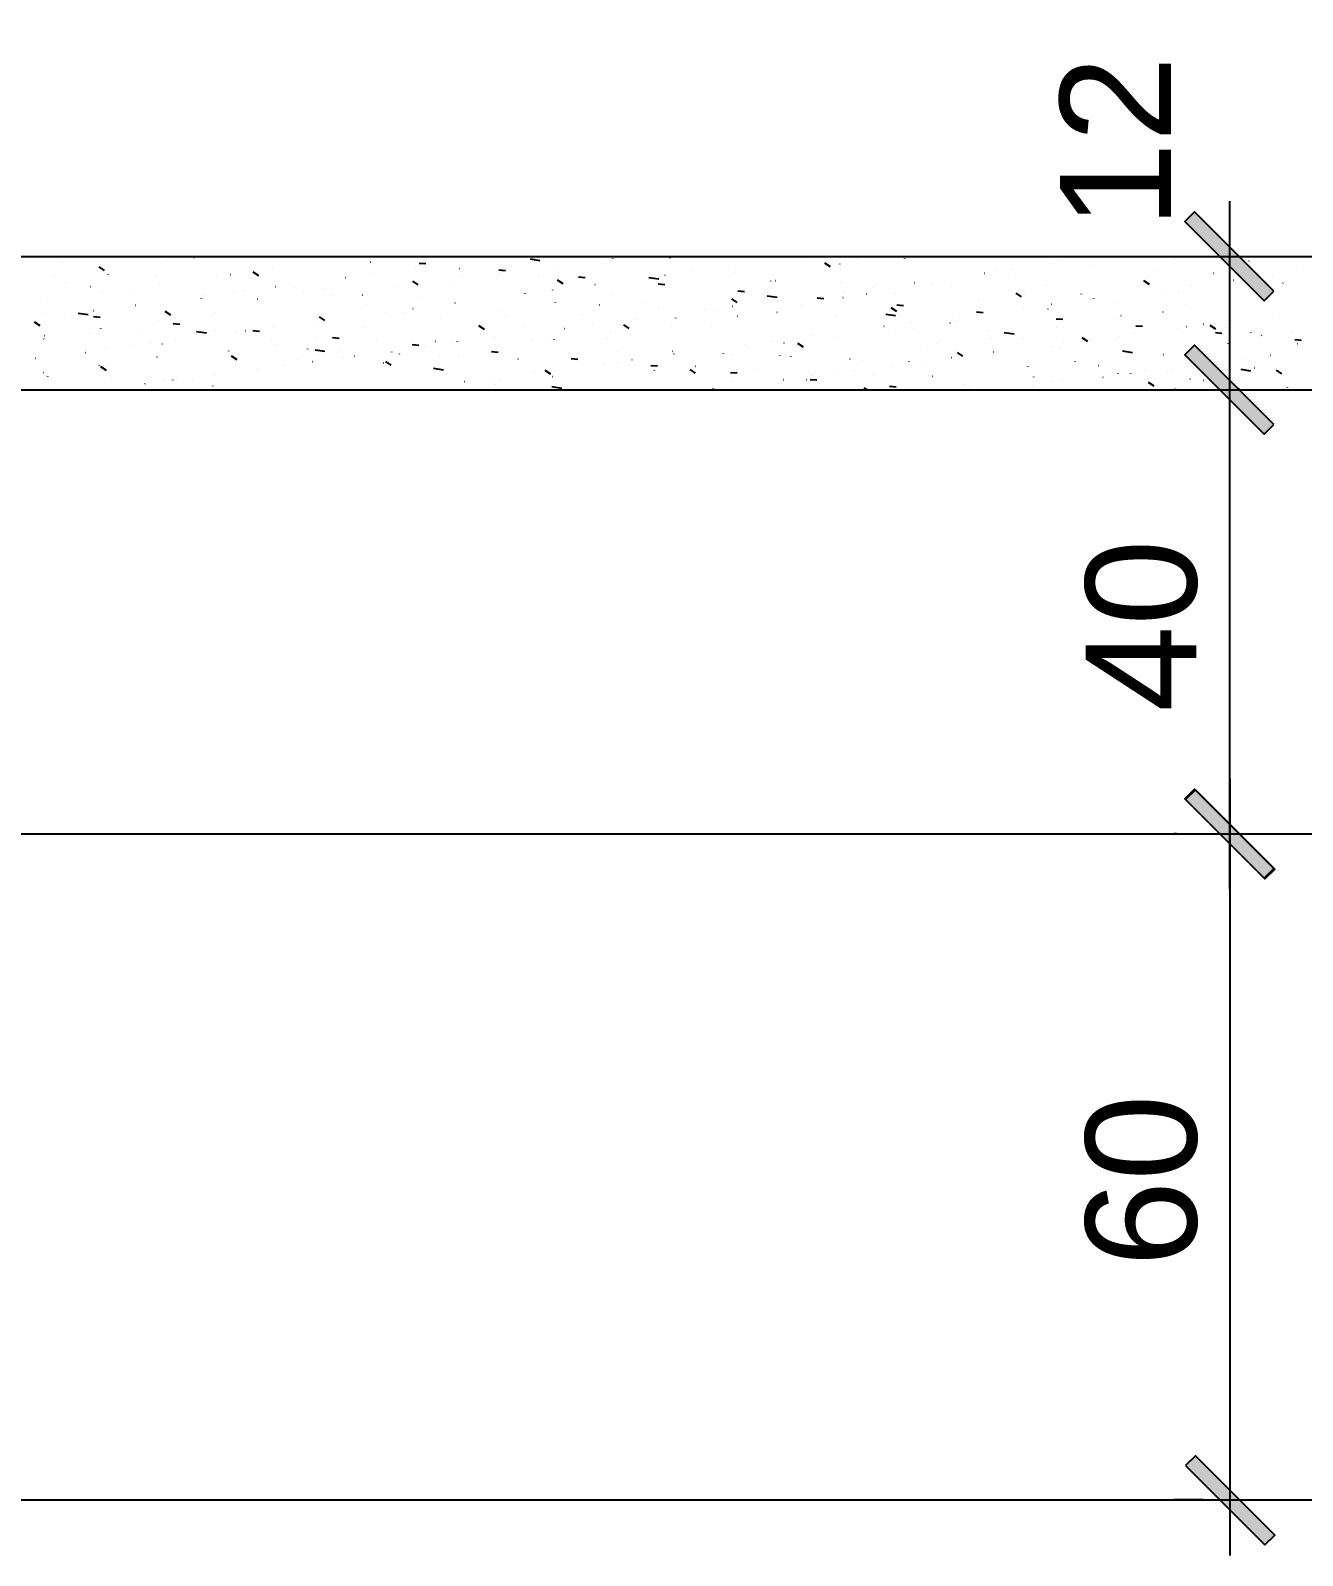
# Model space of a CAD drawing. Extents: x -1789 to 4156, y -3064 to 1391.
# Drawn here: x 1007.5 to 1122.1, y -2836.1 to -2698.7 of the extents above; entities that cross this region are included whole.
import ezdxf

# ---------------------------------------------------------------- set-up
doc = ezdxf.new("R2010")
doc.units = 0
for name, color, linetype in [('1', 1, 'CONTINUOUS'), ('2', 2, 'CONTINUOUS'), ('3', 3, 'CONTINUOUS'), ('8', 8, 'CONTINUOUS'), ('9', 254, 'CONTINUOUS')]:
    doc.layers.add(name, color=color, linetype=linetype)
doc.styles.add('TQS_ARIAL', font='arial.ttf')

msp = doc.modelspace()

# ---------------------------------------------------------------- linework, layer by layer
at = {"layer": '1', "linetype": 'Continuous'}
for p, q in [((1115.5608, -2736.0568), (1115.5608, -2714.0568)), ((1110.7344, -2719.0568), (1110.5608, -2719.0568)), ((1115.5608, -2776.0568), (1115.5608, -2726.0568)), ((1110.7344, -2731.0568), (1110.5608, -2731.0568)), ((1116.6016, -2731.0568), (1120.5608, -2731.0568)), ((1115.5608, -2766.0568), (1115.5608, -2836.0568)), ((1110.7472, -2771.0568), (1110.5608, -2771.0568)), ((1115.7472, -2771.0568), (1120.5608, -2771.0568)), ((1113.19745, -2831.0568), (1110.5608, -2831.0568))]:
    msp.add_line(p, q, dxfattribs=at)
for points in [[(1119.53885, -2722.15095), (1112.39355, -2715.00565), (1111.5097, -2715.88955), (1118.65495, -2723.0348), (1119.53885, -2722.15095)], [(1119.53885, -2734.15095), (1112.39355, -2727.00565), (1111.5097, -2727.88955), (1118.65495, -2735.0348), (1119.53885, -2734.15095)], [(1119.53885, -2734.15095), (1112.39355, -2727.00565), (1111.5097, -2727.88955), (1118.65495, -2735.0348), (1119.53885, -2734.15095)], [(1119.53885, -2774.15095), (1112.39355, -2767.00565), (1111.5097, -2767.88955), (1118.65495, -2775.0348), (1119.53885, -2774.15095)], [(1111.5828, -2767.96265), (1118.72805, -2775.1079), (1119.61195, -2774.22405), (1112.46665, -2767.07875), (1111.5828, -2767.96265)], [(1111.5828, -2827.96265), (1118.72805, -2835.1079), (1119.61195, -2834.22405), (1112.46665, -2827.07875), (1111.5828, -2827.96265)]]:
    msp.add_lwpolyline(points, dxfattribs=at)
for points in [[(1119.53885, -2722.15095), (1112.39355, -2715.00565), (1111.5097, -2715.88955)], [(1119.53885, -2722.15095), (1111.5097, -2715.88955), (1118.65495, -2723.0348)], [(1119.53885, -2722.15095), (1118.65495, -2723.0348), (1119.53885, -2722.15095)], [(1119.53885, -2734.15095), (1112.39355, -2727.00565), (1111.5097, -2727.88955)], [(1119.53885, -2734.15095), (1112.39355, -2727.00565), (1111.5097, -2727.88955)], [(1119.53885, -2734.15095), (1111.5097, -2727.88955), (1118.65495, -2735.0348)], [(1119.53885, -2734.15095), (1111.5097, -2727.88955), (1118.65495, -2735.0348)], [(1119.53885, -2734.15095), (1118.65495, -2735.0348), (1119.53885, -2734.15095)], [(1119.53885, -2734.15095), (1118.65495, -2735.0348), (1119.53885, -2734.15095)], [(1119.53885, -2774.15095), (1112.39355, -2767.00565), (1111.5097, -2767.88955)], [(1119.53885, -2774.15095), (1111.5097, -2767.88955), (1118.65495, -2775.0348)], [(1111.5828, -2767.96265), (1119.61195, -2774.22405), (1112.46665, -2767.07875)], [(1111.5828, -2767.96265), (1112.46665, -2767.07875), (1111.5828, -2767.96265)], [(1111.5828, -2767.96265), (1118.72805, -2775.1079), (1119.61195, -2774.22405)], [(1119.53885, -2774.15095), (1118.65495, -2775.0348), (1119.53885, -2774.15095)], [(1111.5828, -2827.96265), (1119.61195, -2834.22405), (1112.46665, -2827.07875)], [(1111.5828, -2827.96265), (1112.46665, -2827.07875), (1111.5828, -2827.96265)], [(1111.5828, -2827.96265), (1118.72805, -2835.1079), (1119.61195, -2834.22405)]]:
    msp.add_solid(points, dxfattribs=at)
at = {"layer": '2', "linetype": 'Continuous'}
for p, q in [((1115.7344, -2719.0568), (1115.7344, -2719.0568)), ((1111.6016, -2731.0568), (1111.6016, -2731.0568)), ((1115.7344, -2731.0568), (1115.7344, -2731.0568)), ((1110.7472, -2771.0568), (1110.7472, -2771.0568)), ((1115.7472, -2771.0568), (1115.7472, -2771.0568)), ((1118.19745, -2831.0568), (1118.19745, -2831.0568))]:
    msp.add_line(p, q, dxfattribs=at)
at = {"layer": '3', "linetype": 'Continuous'}
for p, q in [((895.6215, -2771.0568), (1277.6215, -2771.0568)), ((731.6215, -2831.0568), (1277.6215, -2831.0568))]:
    msp.add_line(p, q, dxfattribs=at)
at = {"layer": '8', "linetype": 'Continuous'}
for points in [[(1195.0073, -2538.8463), (895.6215, -2722.4032), (906.6215, -2701.5831)], [(935.1215, -2684.10945), (1195.0073, -2538.8463), (906.6215, -2701.5831)]]:
    msp.add_solid(points, dxfattribs=at)
at = {"layer": '9', "linetype": 'Continuous'}
for p, q in [((1010.49855, -2719.581), (1010.4912, -2719.57425)), ((1014.1762, -2720.29955), (1013.67875, -2719.96405)), ((1019.7282, -2719.44055), (1019.73815, -2719.43925)), ((1022.2316, -2719.111), (1022.24155, -2719.1097)), ((1029.32765, -2720.0846), (1029.33555, -2720.07855)), ((1035.9588, -2719.0708), (1035.7988, -2719.0568)), ((1038.155, -2719.5436), (1038.14765, -2719.53685)), ((1042.18705, -2720.0816), (1042.19695, -2720.0803)), ((1043.1314, -2719.6983), (1042.5337, -2719.646)), ((1042.9179, -2719.3633), (1042.92585, -2719.35725)), ((1046.1649, -2720.10745), (1046.17285, -2720.10135)), ((1048.50255, -2719.25015), (1048.51245, -2719.24885)), ((1053.4311, -2719.42055), (1052.54175, -2719.28265)), ((1054.91355, -2719.86565), (1054.9215, -2719.85955)), ((1059.07125, -2719.67495), (1059.0639, -2719.66815)), ((1059.96465, -2719.22545), (1059.97255, -2719.21935)), ((1065.21005, -2719.15165), (1065.06945, -2719.0568)), ((1065.7755, -2719.47325), (1065.7681, -2719.4665)), ((1070.96135, -2719.89115), (1070.97125, -2719.88985)), ((1077.27685, -2719.0597), (1077.28675, -2719.0584)), ((1079.58135, -2719.9525), (1079.08395, -2719.617)), ((1080.4162, -2719.71055), (1080.42415, -2719.7045)), ((1080.4514, -2720.23135), (1080.44405, -2720.22455)), ((1082.0558, -2719.2048), (1082.04735, -2719.19945)), ((1086.2833, -2719.2303), (1086.2759, -2719.2235)), ((1095.94835, -2720.19935), (1095.95825, -2720.19805)), ((1099.73565, -2719.70075), (1099.74555, -2719.69945)), ((1100.34315, -2719.42385), (1100.3358, -2719.4171)), ((1102.99105, -2719.84095), (1102.9826, -2719.83555)), ((1110.6137, -2719.18865), (1110.62165, -2719.18255)), ((1111.97665, -2719.21485), (1111.9682, -2719.2095)), ((1117.3149, -2719.4404), (1117.30645, -2719.43505)), ((1121.6431, -2719.90675), (1121.6357, -2719.9)), ((1009.6254, -2720.77065), (1009.6353, -2720.76935)), ((1010.7115, -2721.38265), (1010.7031, -2721.37725)), ((1013.4127, -2720.27205), (1013.42265, -2720.2707)), ((1014.5293, -2720.63955), (1014.52085, -2720.63415)), ((1018.7266, -2720.77565), (1018.7192, -2720.76885)), ((1019.1422, -2721.4289), (1019.15015, -2721.42285)), ((1024.27655, -2720.7248), (1024.2845, -2720.7187)), ((1025.54285, -2720.67665), (1025.5355, -2720.66985)), ((1028.06525, -2720.7752), (1027.56785, -2720.4397)), ((1035.8963, -2720.9098), (1035.9062, -2720.9085)), ((1038.3997, -2720.5802), (1038.4096, -2720.5789)), ((1042.43655, -2721.57605), (1041.93915, -2721.24055)), ((1045.43625, -2721.2778), (1045.4278, -2721.2724)), ((1046.4591, -2720.80795), (1046.45175, -2720.8012)), ((1049.55425, -2720.72595), (1049.5458, -2720.7206)), ((1050.304, -2720.32585), (1049.7063, -2720.27355)), ((1049.7792, -2720.56975), (1049.78715, -2720.56365)), ((1053.3049, -2720.73595), (1053.2975, -2720.7292)), ((1055.48845, -2721.487), (1054.99105, -2721.1515)), ((1057.4766, -2720.95335), (1056.8789, -2720.90105)), ((1058.3551, -2721.5508), (1058.36505, -2721.5495)), ((1064.1035, -2721.07575), (1063.21415, -2720.9378)), ((1064.6492, -2721.58085), (1064.0515, -2721.5286)), ((1064.6706, -2720.71935), (1064.68055, -2720.71805)), ((1067.174, -2720.3898), (1067.18395, -2720.38845)), ((1070.96225, -2720.4936), (1070.9702, -2720.4875)), ((1074.20925, -2721.2377), (1074.21715, -2721.23165)), ((1074.61955, -2721.2324), (1074.6122, -2721.2256)), ((1080.4612, -2721.36425), (1080.45275, -2721.35885)), ((1087.12945, -2721.3604), (1087.13935, -2721.35905)), ((1088.67945, -2721.42595), (1088.67205, -2721.4192)), ((1093.44495, -2720.5289), (1093.45485, -2720.5276)), ((1094.5113, -2720.4249), (1094.5039, -2720.41815)), ((1095.6739, -2720.94545), (1095.68185, -2720.93935)), ((1108.32395, -2721.55425), (1107.82655, -2721.21875)), ((1108.7469, -2720.33255), (1108.73845, -2720.3272)), ((1114.08515, -2720.5581), (1114.0767, -2720.55275)), ((1115.90375, -2721.16995), (1115.91365, -2721.16865)), ((1116.066, -2721.47625), (1116.0739, -2721.47015)), ((1119.42335, -2720.78365), (1119.4149, -2720.7783)), ((1120.35465, -2721.42105), (1120.36255, -2721.415)), ((1008.89725, -2722.81885), (1008.9052, -2722.8128)), ((1012.8947, -2721.7767), (1012.88735, -2721.7699)), ((1013.94835, -2722.1787), (1013.95625, -2722.1726)), ((1016.63775, -2721.9828), (1016.62935, -2721.9774)), ((1022.9064, -2722.8011), (1022.898, -2722.7957)), ((1023.2901, -2722.5694), (1023.3, -2722.5681)), ((1025.7935, -2722.23985), (1025.8034, -2722.23855)), ((1026.7262, -2722.0593), (1026.71775, -2722.0539)), ((1027.939, -2722.8723), (1027.93165, -2722.86555)), ((1029.5808, -2721.74125), (1029.5907, -2721.73995)), ((1031.2513, -2721.84415), (1031.25925, -2721.8381)), ((1032.0644, -2722.28485), (1032.056, -2722.27945)), ((1033.84695, -2721.94095), (1033.8396, -2721.9342)), ((1034.4983, -2722.5883), (1034.5062, -2722.5822)), ((1037.40265, -2722.51035), (1037.3942, -2722.505)), ((1040.55115, -2721.7393), (1040.5438, -2721.7325)), ((1042.74085, -2722.7359), (1042.73245, -2722.73055)), ((1051.66275, -2722.0692), (1051.6543, -2722.06385)), ((1052.0644, -2722.379), (1052.0743, -2722.3777)), ((1054.5678, -2722.0494), (1054.5777, -2722.0481)), ((1059.84305, -2722.5544), (1059.85095, -2722.5483)), ((1065.0369, -2721.80465), (1065.04485, -2721.79855)), ((1071.17915, -2723.1778), (1070.6817, -2722.8423)), ((1071.8218, -2722.2084), (1071.2241, -2722.1561)), ((1074.77595, -2722.73095), (1073.88655, -2722.593)), ((1078.9944, -2722.8359), (1078.3967, -2722.7836)), ((1080.7032, -2722.726), (1080.7111, -2722.7199)), ((1080.8387, -2722.18855), (1080.84865, -2722.18725)), ((1082.84755, -2722.427), (1082.8402, -2722.42025)), ((1083.3421, -2721.859), (1083.352, -2721.8577)), ((1085.429, -2722.3354), (1085.4369, -2722.3293)), ((1090.48005, -2721.6952), (1090.488, -2721.68915)), ((1092.95635, -2722.97395), (1092.9479, -2722.9686)), ((1096.80075, -2722.67445), (1096.3033, -2722.33895)), ((1097.07435, -2722.42215), (1097.0659, -2722.41675)), ((1098.94705, -2721.6695), (1098.955, -2721.6634)), ((1102.19405, -2722.41365), (1102.202, -2722.40755)), ((1103.2975, -2722.8296), (1103.30745, -2722.8283)), ((1109.613, -2721.99815), (1109.62295, -2721.99685)), ((1110.9316, -2722.18035), (1110.93955, -2722.17425)), ((1112.1164, -2721.66855), (1112.12635, -2721.66725)), ((1117.42585, -2722.38735), (1117.4185, -2722.3806)), ((1008.62265, -2724.207), (1008.61525, -2724.20025)), ((1010.68385, -2724.22905), (1010.6938, -2724.22775)), ((1012.68695, -2724.2923), (1011.7976, -2724.15435)), ((1013.18725, -2723.8995), (1013.1972, -2723.8982)), ((1016.9746, -2723.4009), (1016.9845, -2723.39955)), ((1020.14525, -2724.32575), (1019.64785, -2723.99025)), ((1024.15495, -2724.05375), (1024.1629, -2724.04765)), ((1037.74525, -2723.33245), (1037.7532, -2723.32635)), ((1039.4582, -2724.03865), (1039.4681, -2724.03735)), ((1040.99225, -2724.0766), (1041.00015, -2724.0705)), ((1041.9616, -2723.70905), (1041.9715, -2723.70775)), ((1045.7489, -2723.21045), (1045.7588, -2723.20915)), ((1049.6576, -2723.8987), (1049.66555, -2723.8926)), ((1050.2782, -2724.3075), (1050.27085, -2724.30075)), ((1054.792, -2723.19455), (1054.7999, -2723.1885)), ((1057.12395, -2724.23555), (1057.1166, -2724.22875)), ((1058.75555, -2723.41255), (1058.7471, -2723.4072)), ((1062.89035, -2723.1745), (1062.883, -2723.16775)), ((1064.09375, -2723.6381), (1064.08535, -2723.63275)), ((1068.2325, -2723.8482), (1068.2424, -2723.8469)), ((1069.432, -2723.86365), (1069.42355, -2723.8583)), ((1070.7359, -2723.51865), (1070.7458, -2723.5173)), ((1074.5232, -2723.02), (1074.5331, -2723.0187)), ((1074.7702, -2724.0892), (1074.7618, -2724.08385)), ((1075.10075, -2723.78925), (1075.1087, -2723.7832)), ((1077.0157, -2723.42805), (1077.00835, -2723.4213)), ((1080.10845, -2724.31475), (1080.1, -2724.3094)), ((1085.44835, -2724.38615), (1084.559, -2724.2482)), ((1085.55045, -2723.9787), (1085.053, -2723.6432)), ((1086.167, -2723.46345), (1085.5693, -2723.41115)), ((1093.33965, -2724.09095), (1092.7419, -2724.03865)), ((1097.0068, -2723.65775), (1097.0167, -2723.65645)), ((1099.18285, -2723.7654), (1099.1744, -2723.76)), ((1099.5102, -2723.3282), (1099.5201, -2723.3269)), ((1105.44105, -2723.1578), (1105.44895, -2723.1517)), ((1109.5695, -2724.03185), (1109.56105, -2724.0265)), ((1111.594, -2723.3884), (1111.58665, -2723.38165)), ((1119.4656, -2724.2988), (1119.47555, -2724.2975)), ((1008.3642, -2725.272), (1007.86675, -2724.9365)), ((1013.7864, -2724.5315), (1013.18865, -2724.4792)), ((1013.82675, -2725.5076), (1013.83465, -2725.50155)), ((1017.29, -2725.57355), (1017.28155, -2725.5682)), ((1019.0206, -2724.75785), (1019.02855, -2724.75175)), ((1020.959, -2725.159), (1020.36125, -2725.1067)), ((1024.14555, -2725.7412), (1024.1382, -2725.73445)), ((1026.85195, -2725.6983), (1026.86185, -2725.69695)), ((1028.1316, -2725.7865), (1027.53385, -2725.73425)), ((1029.35535, -2725.3687), (1029.36525, -2725.3674)), ((1033.14265, -2724.8701), (1033.1526, -2724.8688)), ((1034.03435, -2724.8014), (1033.5369, -2724.46585)), ((1037.66605, -2725.4405), (1037.6587, -2725.43375)), ((1044.46375, -2724.64845), (1044.47165, -2724.64235)), ((1048.4056, -2725.60225), (1047.9082, -2725.26675)), ((1052.0147, -2725.46875), (1052.00625, -2725.46335)), ((1055.62625, -2725.50785), (1055.6362, -2725.50655)), ((1058.12965, -2725.17825), (1058.1396, -2725.17695)), ((1061.45755, -2725.5132), (1060.9601, -2725.1777)), ((1061.917, -2724.67965), (1061.9269, -2724.67835)), ((1065.2865, -2725.37015), (1065.27915, -2725.3634)), ((1065.6468, -2724.5723), (1065.6547, -2724.5662)), ((1068.89375, -2725.3164), (1068.9017, -2725.31035)), ((1071.19445, -2724.4388), (1071.1871, -2724.43205)), ((1084.4006, -2725.3174), (1084.4105, -2725.3161)), ((1085.3074, -2725.66435), (1085.3153, -2725.65825)), ((1086.904, -2724.98785), (1086.9139, -2724.98655)), ((1087.03965, -2725.55515), (1087.03125, -2725.5498)), ((1090.35845, -2725.02415), (1090.3664, -2725.01805)), ((1090.6913, -2724.48925), (1090.7012, -2724.4879)), ((1090.7849, -2724.76585), (1090.77645, -2724.7605)), ((1093.6911, -2725.70255), (1093.69905, -2725.69645)), ((1100.51225, -2724.7185), (1099.9145, -2724.6662)), ((1099.9303, -2725.3905), (1099.9229, -2725.38375)), ((1105.4515, -2724.5837), (1105.44305, -2724.5783)), ((1105.76215, -2724.38945), (1105.75475, -2724.3827)), ((1107.68485, -2725.346), (1107.0871, -2725.2937)), ((1110.81, -2725.5093), (1110.81795, -2725.5032)), ((1111.67795, -2725.3751), (1111.66955, -2725.36975)), ((1113.1749, -2725.127), (1113.1848, -2725.1257)), ((1114.29305, -2725.58045), (1113.7956, -2725.24495)), ((1115.18195, -2725.3902), (1115.1899, -2725.3841)), ((1115.6783, -2724.7974), (1115.6882, -2724.7961)), ((1008.722, -2726.4657), (1008.71355, -2726.46035)), ((1008.77565, -2726.1478), (1008.7836, -2726.1417)), ((1012.8717, -2725.9341), (1012.8633, -2725.92875)), ((1016.74915, -2727.02835), (1016.75905, -2727.02705)), ((1018.3137, -2726.74225), (1018.30635, -2726.7355)), ((1019.39845, -2726.9168), (1019.39, -2726.91145)), ((1020.53645, -2726.52975), (1020.54635, -2726.5284)), ((1023.35935, -2725.94745), (1022.47, -2725.80955)), ((1025.99535, -2725.8772), (1026.00325, -2725.87115)), ((1029.2423, -2726.62135), (1029.25025, -2726.61525)), ((1029.48485, -2726.992), (1029.47645, -2726.98665)), ((1033.30465, -2726.2502), (1033.2962, -2726.24485)), ((1035.3042, -2726.41405), (1034.7065, -2726.36175)), ((1038.64285, -2726.47575), (1038.63445, -2726.4704)), ((1042.4768, -2727.04155), (1041.8791, -2726.98925)), ((1043.9811, -2726.7013), (1043.97265, -2726.69595)), ((1045.52345, -2726.8379), (1045.53335, -2726.8366)), ((1045.97015, -2726.70485), (1045.9628, -2726.6981)), ((1049.31075, -2726.3393), (1049.3207, -2726.338)), ((1049.3193, -2726.92685), (1049.3109, -2726.9215)), ((1052.67435, -2726.50315), (1052.667, -2726.4964)), ((1054.12315, -2726.812), (1054.11475, -2726.8066)), ((1054.6704, -2726.5235), (1054.6783, -2726.51745)), ((1059.5201, -2726.4312), (1059.51275, -2726.42445)), ((1059.72145, -2725.88335), (1059.7294, -2725.87725)), ((1071.79435, -2726.97705), (1071.80425, -2726.97575)), ((1074.29775, -2726.6475), (1074.30765, -2726.64615)), ((1075.3877, -2726.8047), (1075.39565, -2726.7986)), ((1077.1482, -2727.204), (1076.6508, -2726.8685)), ((1078.0851, -2726.14885), (1078.095, -2726.14755)), ((1080.173, -2726.36845), (1080.18095, -2726.36235)), ((1089.14815, -2726.8984), (1089.1397, -2726.89305)), ((1094.0984, -2726.39155), (1094.09105, -2726.3848)), ((1096.12075, -2726.0413), (1095.2314, -2725.9034)), ((1096.9381, -2726.4467), (1096.946, -2726.4406)), ((1100.56865, -2726.7866), (1100.5786, -2726.7853)), ((1102.7698, -2726.70065), (1102.2724, -2726.3651)), ((1103.07205, -2726.45705), (1103.082, -2726.45575)), ((1105.61615, -2726.25905), (1105.6241, -2726.25295)), ((1106.8594, -2725.95845), (1106.8693, -2725.95715)), ((1114.85745, -2725.9735), (1114.2597, -2725.92125)), ((1115.4131, -2726.88795), (1115.40575, -2726.8812)), ((1117.476, -2725.8936), (1117.4676, -2725.88825)), ((1118.42895, -2726.13435), (1118.4369, -2726.12825)), ((1121.24495, -2725.8869), (1121.2376, -2725.88015)), ((1122.03005, -2726.60105), (1121.4323, -2726.54875)), ((1121.67595, -2726.87845), (1121.68385, -2726.8724)), ((1007.93025, -2728.18935), (1007.94015, -2728.18805)), ((1012.44175, -2727.70655), (1012.43435, -2727.6998)), ((1014.24575, -2727.3579), (1014.25565, -2727.3566)), ((1018.899, -2728.0868), (1018.90695, -2728.0807)), ((1025.36685, -2727.54385), (1025.35845, -2727.53845)), ((1026.1143, -2728.35195), (1025.6169, -2728.01645)), ((1031.59335, -2728.33525), (1031.5849, -2728.3299)), ((1032.4893, -2727.3655), (1032.49725, -2727.3594)), ((1032.9172, -2728.49755), (1032.92715, -2728.49625)), ((1034.03175, -2727.60265), (1033.1424, -2727.46475)), ((1033.358, -2727.8379), (1033.3506, -2727.83115)), ((1035.41315, -2727.59345), (1035.4047, -2727.5881)), ((1035.73625, -2728.10965), (1035.7442, -2728.10355)), ((1036.70455, -2727.99895), (1036.71445, -2727.99765)), ((1040.0034, -2728.82755), (1039.506, -2728.49205)), ((1040.0622, -2727.6362), (1040.05485, -2727.62945)), ((1040.75135, -2727.819), (1040.7429, -2727.81365)), ((1043.02005, -2727.1675), (1043.02995, -2727.1662)), ((1044.34215, -2727.9774), (1044.35005, -2727.9713)), ((1046.0896, -2728.04455), (1046.08115, -2728.0392)), ((1049.6494, -2727.6691), (1049.0517, -2727.6168)), ((1049.536, -2727.2276), (1049.54395, -2727.22155)), ((1051.4278, -2728.2701), (1051.41935, -2728.26475)), ((1056.822, -2728.2966), (1056.2243, -2728.2443)), ((1060.39185, -2727.63025), (1060.3834, -2727.6249)), ((1061.69155, -2728.3071), (1061.70145, -2728.3058)), ((1065.334, -2727.6035), (1065.32555, -2727.59815)), ((1065.47885, -2727.8085), (1065.48875, -2727.8072)), ((1069.9281, -2727.7584), (1069.936, -2727.7523)), ((1070.6722, -2727.82905), (1070.6638, -2727.8237)), ((1075.01355, -2727.9384), (1075.0062, -2727.9316)), ((1076.01045, -2728.0546), (1076.002, -2728.04925)), ((1081.34865, -2728.28015), (1081.34025, -2728.2748)), ((1082.4347, -2728.39365), (1082.4273, -2728.3869)), ((1086.6869, -2728.5057), (1086.67845, -2728.50035)), ((1087.96245, -2728.44625), (1087.97235, -2728.44495)), ((1088.26655, -2727.3926), (1088.2592, -2727.38585)), ((1090.46585, -2728.1167), (1090.47575, -2728.1154)), ((1091.5195, -2728.0049), (1091.0221, -2727.6694)), ((1094.25315, -2727.6181), (1094.2631, -2727.61675)), ((1099.5348, -2727.1649), (1099.52635, -2727.1595)), ((1100.18505, -2727.1908), (1100.193, -2727.18475)), ((1101.6433, -2728.50815), (1101.63485, -2728.50275)), ((1106.79315, -2727.6965), (1105.9038, -2727.5586)), ((1109.58125, -2727.889), (1109.57385, -2727.88225)), ((1116.73675, -2728.25585), (1116.7467, -2728.25455)), ((1119.24015, -2727.92625), (1119.2501, -2727.92495)), ((1008.65405, -2729.47675), (1008.662, -2729.47065)), ((1009.0635, -2729.85855), (1009.0551, -2729.8532)), ((1013.70515, -2728.83655), (1013.71305, -2728.83045)), ((1014.33325, -2729.2982), (1013.83585, -2728.9627)), ((1024.0983, -2729.6586), (1024.10825, -2729.65725)), ((1027.96465, -2729.24075), (1027.9573, -2729.234)), ((1030.41385, -2728.82715), (1030.42375, -2728.8258)), ((1039.2911, -2728.61755), (1039.299, -2728.6115)), ((1044.7042, -2729.25785), (1043.8148, -2729.1199)), ((1052.87265, -2729.46815), (1052.88255, -2729.46685)), ((1054.3747, -2729.62845), (1053.87725, -2729.29295)), ((1054.5488, -2729.85245), (1054.5567, -2729.84635)), ((1059.18815, -2728.6367), (1059.19805, -2728.6354)), ((1060.4741, -2728.5414), (1060.48205, -2728.5353)), ((1063.9946, -2728.92415), (1063.3969, -2728.87185)), ((1063.7211, -2729.28555), (1063.72905, -2729.27945)), ((1067.4266, -2729.5394), (1066.9292, -2729.20385)), ((1067.44245, -2728.94675), (1067.43405, -2728.9414)), ((1071.1672, -2729.55165), (1070.5695, -2729.49935)), ((1072.7807, -2729.1723), (1072.77225, -2729.16695)), ((1077.85965, -2729.77635), (1077.86955, -2729.775)), ((1078.1189, -2729.39785), (1078.1105, -2729.3925)), ((1080.0514, -2729.6974), (1080.05935, -2729.6913)), ((1081.64695, -2729.2777), (1081.65685, -2729.2764)), ((1083.45715, -2729.6234), (1083.4487, -2729.61805)), ((1085.1858, -2728.9933), (1085.1937, -2728.9872)), ((1088.37565, -2729.78125), (1088.38355, -2729.77515)), ((1088.79535, -2729.84895), (1088.78695, -2729.8436)), ((1097.36335, -2728.9568), (1097.3549, -2728.95145)), ((1103.7494, -2728.89005), (1103.742, -2728.8833)), ((1105.49455, -2729.588), (1105.5025, -2729.5819)), ((1106.63395, -2729.5859), (1106.64385, -2729.5846)), ((1107.91195, -2729.32645), (1107.9035, -2729.32105)), ((1109.926, -2729.42325), (1109.93395, -2729.41715)), ((1110.42125, -2729.0873), (1110.43115, -2729.086)), ((1112.02995, -2728.7746), (1112.0215, -2728.76925)), ((1117.46555, -2729.3517), (1116.5762, -2729.21375)), ((1117.80925, -2729.0836), (1117.8019, -2729.07685)), ((1120.2621, -2729.60665), (1119.76465, -2729.27115)), ((1009.17355, -2731.0568), (1009.17355, -2731.0568)), ((1009.17355, -2731.0568), (1009.17355, -2731.0568)), ((1010.81165, -2731.0568), (1010.81165, -2731.0568)), ((1010.94435, -2731.0568), (1010.94435, -2731.0568)), ((1010.94435, -2731.0568), (1010.94435, -2731.0568)), ((1010.94435, -2731.0568), (1010.94435, -2731.0568)), ((1013.47785, -2731.0568), (1013.47785, -2731.0568)), ((1013.47785, -2731.0568), (1013.47785, -2731.0568)), ((1014.8379, -2729.90225), (1014.8305, -2729.8955)), ((1015.02845, -2731.0568), (1015.02845, -2731.0568)), ((1015.02845, -2731.0568), (1015.02845, -2731.0568)), ((1015.92855, -2731.0568), (1015.92855, -2731.0568)), ((1015.92855, -2731.0568), (1015.92855, -2731.0568)), ((1015.92855, -2731.0568), (1015.92855, -2731.0568)), ((1016.09785, -2731.0568), (1016.09785, -2731.0568)), ((1016.09785, -2731.0568), (1016.09785, -2731.0568)), ((1016.09785, -2731.0568), (1016.09785, -2731.0568)), ((1016.94045, -2731.0568), (1016.94045, -2731.0568)), ((1017.8076, -2730.48675), (1017.8175, -2730.48545)), ((1019.2452, -2731.0568), (1019.2452, -2731.0568)), ((1019.4502, -2730.12505), (1019.44175, -2730.11965)), ((1020.311, -2730.1572), (1020.3209, -2730.1559)), ((1020.67985, -2729.9559), (1020.6878, -2729.94985)), ((1020.9127, -2731.0568), (1020.9127, -2731.0568)), ((1022.1328, -2730.2418), (1022.12545, -2730.23505)), ((1023.0222, -2731.0568), (1023.0222, -2731.0568)), ((1023.46195, -2731.0568), (1023.46195, -2731.0568)), ((1023.92685, -2730.70005), (1023.9348, -2730.69395)), ((1025.8969, -2731.0568), (1025.8969, -2731.0568)), ((1025.8969, -2731.0568), (1025.8969, -2731.0568)), ((1025.8969, -2731.0568), (1025.8969, -2731.0568)), ((1027.6787, -2731.0568), (1027.6787, -2731.0568)), ((1027.6787, -2731.0568), (1027.6787, -2731.0568)), ((1029.9465, -2731.0568), (1029.9465, -2731.0568)), ((1030.1244, -2731.0568), (1030.1244, -2731.0568)), ((1030.8811, -2731.0568), (1030.8811, -2731.0568)), ((1030.8811, -2731.0568), (1030.8811, -2731.0568)), ((1031.89545, -2731.0568), (1031.89545, -2731.0568)), ((1031.89545, -2731.0568), (1031.89545, -2731.0568)), ((1035.8653, -2731.0568), (1035.8653, -2731.0568)), ((1035.8653, -2731.0568), (1035.8653, -2731.0568)), ((1035.8653, -2731.0568), (1035.8653, -2731.0568)), ((1036.1122, -2731.0568), (1036.1122, -2731.0568)), ((1036.1122, -2731.0568), (1036.1122, -2731.0568)), ((1036.1122, -2731.0568), (1036.1122, -2731.0568)), ((1036.8708, -2731.0568), (1036.8708, -2731.0568)), ((1036.8708, -2731.0568), (1036.8708, -2731.0568)), ((1040.329, -2731.0568), (1040.329, -2731.0568)), ((1040.8057, -2731.0568), (1040.8057, -2731.0568)), ((1040.8057, -2731.0568), (1040.8057, -2731.0568)), ((1040.84945, -2731.0568), (1040.84945, -2731.0568)), ((1040.84945, -2731.0568), (1040.84945, -2731.0568)), ((1040.84945, -2731.0568), (1040.84945, -2731.0568)), ((1043.30835, -2731.0568), (1043.30835, -2731.0568)), ((1043.79515, -2731.0568), (1043.79515, -2731.0568)), ((1043.79515, -2731.0568), (1043.79515, -2731.0568)), ((1043.79515, -2731.0568), (1043.79515, -2731.0568)), ((1044.54575, -2731.0568), (1044.54575, -2731.0568)), ((1044.54575, -2731.0568), (1044.54575, -2731.0568)), ((1045.83365, -2731.0568), (1045.83365, -2731.0568)), ((1045.83365, -2731.0568), (1045.83365, -2731.0568)), ((1045.83365, -2731.0568), (1045.83365, -2731.0568)), ((1046.5819, -2730.29635), (1046.59185, -2730.29505)), ((1048.7625, -2731.0568), (1048.7625, -2731.0568)), ((1048.7625, -2731.0568), (1048.7625, -2731.0568)), ((1049.0853, -2729.96675), (1049.09525, -2729.96545)), ((1049.4144, -2730.55655), (1049.42235, -2730.55045)), ((1049.78925, -2730.2044), (1049.78185, -2730.19765)), ((1050.71945, -2731.0568), (1050.71945, -2731.0568)), ((1050.81785, -2731.0568), (1050.81785, -2731.0568)), ((1050.81785, -2731.0568), (1050.81785, -2731.0568)), ((1050.81785, -2731.0568), (1050.81785, -2731.0568)), ((1052.97925, -2731.0568), (1052.97925, -2731.0568)), ((1052.97925, -2731.0568), (1052.97925, -2731.0568)), ((1052.97925, -2731.0568), (1052.97925, -2731.0568)), ((1055.3766, -2730.91305), (1054.48725, -2730.7751)), ((1055.802, -2731.0568), (1055.802, -2731.0568)), ((1055.802, -2731.0568), (1055.802, -2731.0568)), ((1055.802, -2731.0568), (1055.802, -2731.0568)), ((1056.30345, -2731.0568), (1056.30345, -2731.0568)), ((1056.4923, -2731.0568), (1056.4923, -2731.0568)), ((1057.196, -2731.0568), (1057.196, -2731.0568)), ((1057.196, -2731.0568), (1057.196, -2731.0568)), ((1057.196, -2731.0568), (1057.196, -2731.0568)), ((1057.64375, -2731.0568), (1057.64375, -2731.0568)), ((1057.64375, -2731.0568), (1057.64375, -2731.0568)), ((1057.64375, -2731.0568), (1057.64375, -2731.0568)), ((1060.7862, -2731.0568), (1060.7862, -2731.0568)), ((1060.7862, -2731.0568), (1060.7862, -2731.0568)), ((1060.7862, -2731.0568), (1060.7862, -2731.0568)), ((1061.41275, -2731.0568), (1061.41275, -2731.0568)), ((1061.41275, -2731.0568), (1061.41275, -2731.0568)), ((1061.41275, -2731.0568), (1061.41275, -2731.0568)), ((1064.56805, -2731.0568), (1064.56805, -2731.0568)), ((1064.56805, -2731.0568), (1064.56805, -2731.0568)), ((1064.56805, -2731.0568), (1064.56805, -2731.0568)), ((1065.62955, -2731.0568), (1065.62955, -2731.0568)), ((1065.62955, -2731.0568), (1065.62955, -2731.0568)), ((1065.62955, -2731.0568), (1065.62955, -2731.0568)), ((1065.7704, -2731.0568), (1065.7704, -2731.0568)), ((1065.7704, -2731.0568), (1065.7704, -2731.0568)), ((1068.13355, -2731.0568), (1068.13355, -2731.0568)), ((1069.04075, -2730.93735), (1069.05065, -2730.93605)), ((1069.67625, -2731.0568), (1069.67625, -2731.0568)), ((1069.8463, -2731.0568), (1069.8463, -2731.0568)), ((1069.8463, -2731.0568), (1069.8463, -2731.0568)), ((1069.8463, -2731.0568), (1069.8463, -2731.0568)), ((1070.21505, -2730.7738), (1070.223, -2730.76775)), ((1070.7055, -2730.33575), (1070.69815, -2730.329)), ((1070.75455, -2731.0568), (1070.75455, -2731.0568)), ((1070.75455, -2731.0568), (1070.75455, -2731.0568)), ((1070.75455, -2731.0568), (1070.75455, -2731.0568)), ((1071.4924, -2731.0568), (1071.4924, -2731.0568)), ((1071.4924, -2731.0568), (1071.4924, -2731.0568)), ((1074.06305, -2731.0568), (1074.06305, -2731.0568)), ((1074.85755, -2730.44715), (1074.8655, -2730.44105)), ((1075.35625, -2730.1059), (1075.36615, -2730.1046)), ((1075.73875, -2731.0568), (1075.73875, -2731.0568)), ((1075.73875, -2731.0568), (1075.73875, -2731.0568)), ((1075.73875, -2731.0568), (1075.73875, -2731.0568)), ((1077.4097, -2730.13405), (1077.40235, -2730.1273)), ((1078.3398, -2730.17915), (1077.7421, -2730.1269)), ((1078.2798, -2731.0568), (1078.2798, -2731.0568)), ((1078.2798, -2731.0568), (1078.2798, -2731.0568)), ((1078.4167, -2731.0568), (1078.4167, -2731.0568)), ((1078.4167, -2731.0568), (1078.4167, -2731.0568)), ((1078.4167, -2731.0568), (1078.4167, -2731.0568)), ((1080.72295, -2731.0568), (1080.72295, -2731.0568)), ((1080.72295, -2731.0568), (1080.72295, -2731.0568)), ((1080.72295, -2731.0568), (1080.72295, -2731.0568)), ((1082.49655, -2731.0568), (1082.49655, -2731.0568)), ((1082.49655, -2731.0568), (1082.49655, -2731.0568)), ((1082.49655, -2731.0568), (1082.49655, -2731.0568)), ((1082.8602, -2731.0568), (1082.61985, -2730.8947)), ((1085.5124, -2730.8067), (1084.9147, -2730.7544)), ((1085.341, -2731.0568), (1085.341, -2731.0568)), ((1085.341, -2731.0568), (1085.341, -2731.0568)), ((1085.7071, -2731.0568), (1085.7071, -2731.0568)), ((1085.7071, -2731.0568), (1085.7071, -2731.0568)), ((1085.7071, -2731.0568), (1085.7071, -2731.0568)), ((1086.71335, -2731.0568), (1086.71335, -2731.0568)), ((1088.371, -2731.0568), (1088.371, -2731.0568)), ((1090.6913, -2731.0568), (1090.6913, -2731.0568)), ((1090.6913, -2731.0568), (1090.6913, -2731.0568)), ((1090.6913, -2731.0568), (1090.6913, -2731.0568)), ((1090.9301, -2731.0568), (1090.9301, -2731.0568)), ((1091.6226, -2730.5254), (1091.63055, -2730.5193)), ((1092.08565, -2730.89215), (1092.0783, -2730.8854)), ((1092.26535, -2731.0568), (1092.26535, -2731.0568)), ((1095.14685, -2731.0568), (1095.14685, -2731.0568)), ((1095.14685, -2731.0568), (1095.14685, -2731.0568)), ((1095.4614, -2731.0568), (1095.4614, -2731.0568)), ((1095.6755, -2731.0568), (1095.6755, -2731.0568)), ((1095.6755, -2731.0568), (1095.6755, -2731.0568)), ((1095.6755, -2731.0568), (1095.6755, -2731.0568)), ((1096.04415, -2731.0568), (1096.04415, -2731.0568)), ((1097.81505, -2730.74695), (1097.82495, -2730.7456)), ((1097.9175, -2729.8911), (1097.91015, -2729.88435)), ((1099.18965, -2731.0568), (1099.18965, -2731.0568)), ((1099.3636, -2731.0568), (1099.3636, -2731.0568)), ((1099.3636, -2731.0568), (1099.3636, -2731.0568)), ((1099.3636, -2731.0568), (1099.3636, -2731.0568)), ((1099.4718, -2730.30005), (1099.4634, -2730.29465)), ((1100.4435, -2730.22815), (1100.4514, -2730.2221)), ((1100.65965, -2731.0568), (1100.65965, -2731.0568)), ((1100.65965, -2731.0568), (1100.65965, -2731.0568)), ((1100.65965, -2731.0568), (1100.65965, -2731.0568)), ((1103.58035, -2731.0568), (1103.58035, -2731.0568)), ((1104.13055, -2729.91545), (1104.14045, -2729.91415)), ((1105.64385, -2731.0568), (1105.64385, -2731.0568)), ((1105.64385, -2731.0568), (1105.64385, -2731.0568)), ((1105.64385, -2731.0568), (1105.64385, -2731.0568)), ((1106.11395, -2731.0568), (1106.11395, -2731.0568)), ((1107.7971, -2731.0568), (1107.7971, -2731.0568)), ((1107.7971, -2731.0568), (1107.7971, -2731.0568)), ((1108.7389, -2730.7268), (1108.24145, -2730.3913)), ((1109.22805, -2731.0568), (1109.22805, -2731.0568)), ((1110.62805, -2731.0568), (1110.62805, -2731.0568)), ((1110.62805, -2731.0568), (1110.62805, -2731.0568)), ((1111.9774, -2730.08465), (1111.97, -2730.0779)), ((1112.0139, -2731.0568), (1112.0139, -2731.0568)), ((1112.0139, -2731.0568), (1112.0139, -2731.0568)), ((1113.0383, -2731.0568), (1113.0383, -2731.0568)), ((1113.0383, -2731.0568), (1113.0383, -2731.0568)), ((1113.0383, -2731.0568), (1113.0383, -2731.0568)), ((1113.173, -2730.16735), (1113.1809, -2730.1613)), ((1114.1384, -2730.11785), (1114.13, -2730.1125)), ((1115.6122, -2731.0568), (1115.6122, -2731.0568)), ((1115.6122, -2731.0568), (1115.6122, -2731.0568)), ((1115.6122, -2731.0568), (1115.6122, -2731.0568)), ((1116.23065, -2731.0568), (1116.23065, -2731.0568)), ((1116.23065, -2731.0568), (1116.23065, -2731.0568)), ((1116.41995, -2730.9115), (1116.4279, -2730.9054)), ((1119.9626, -2731.0568), (1119.9626, -2731.0568)), ((1119.9626, -2731.0568), (1119.9626, -2731.0568)), ((1119.9626, -2731.0568), (1119.9626, -2731.0568)), ((1120.40705, -2730.93615), (1120.39865, -2730.9308)), ((1120.4474, -2731.0568), (1120.4474, -2731.0568)), ((1120.5964, -2731.0568), (1120.5964, -2731.0568)), ((1120.5964, -2731.0568), (1120.5964, -2731.0568)), ((1120.75225, -2730.82285), (1120.7602, -2730.81675))]:
    msp.add_line(p, q, dxfattribs=at)
msp.add_lwpolyline([(1710.56095, -2731.0568), (1710.56095, -2719.0568), (901.08025, -2719.0568), (895.62215, -2722.4032), (895.62215, -2731.0568), (1710.56095, -2731.0568)], dxfattribs=at)

# ---------------------------------------------------------------- texts
at = {"layer": '2', "linetype": 'Continuous', "style": 'TQS_ARIAL'}
for s, p in [('12', (1110.2582, -2716.50455)), ('40', (1112.5608, -2760.0568)), ('60', (1112.5608, -2810.0568))]:
    msp.add_text(s, height=10, rotation=90, dxfattribs=at).set_placement(p)

doc.saveas('drawing.dxf')
